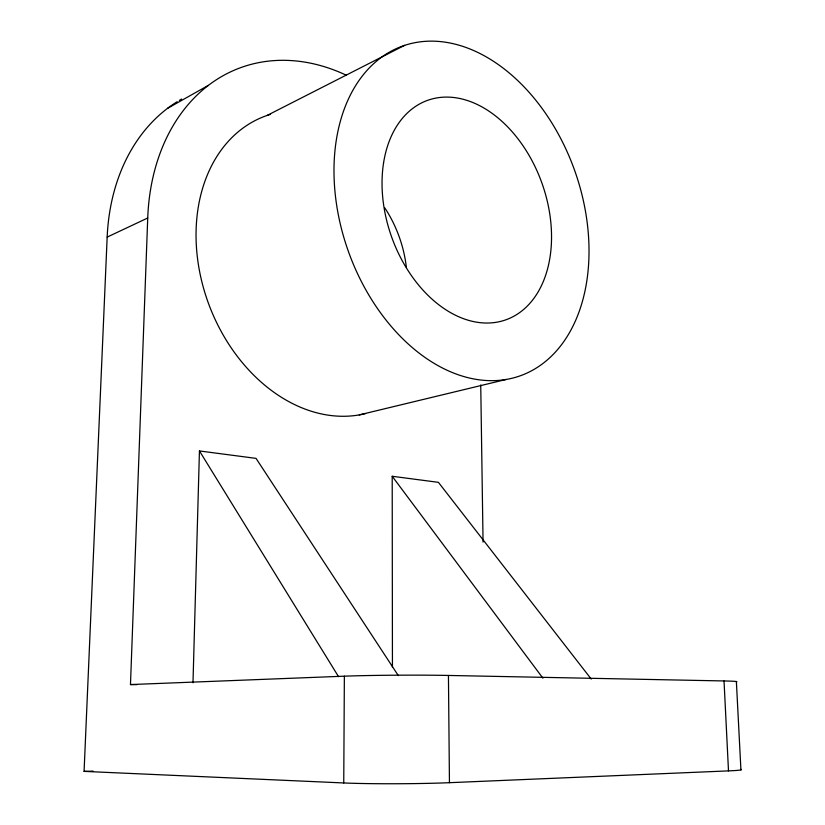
<?xml version="1.0" encoding="UTF-8"?>
<svg xmlns="http://www.w3.org/2000/svg" width="825" height="825" viewBox="0 0 825 825"><rect width="100%" height="100%" fill="white"/><g stroke="black" fill="none" stroke-linecap="round" stroke-linejoin="round"><path stroke-width="1.24" d="M740.757 769.364A61.988 2.032 0 0 1 728.496 770.89L449.45 782.688A72.569 2.908 -0.3 0 1 343.747 782.956L344.365 676.18A71.486 1.949 -0.3 0 1 448.439 675.448L724.03 680.955A61.194 1.372 -0.5 0 1 736.261 681.883M192.988 682.76L199.444 450.945L256.039 458.38L398.31 675.603M136.847 684.637L130.474 684.564L147.727 217.996A209.973 158.678 69.3 0 1 346.118 75.127M343.747 782.956L84.078 771.385L107.168 237.105A202.703 157.328 68.8 0 1 177.189 101.702M167.557 108.333L208.333 85.398M267.011 115.49L404.642 45.344M107.168 237.105L147.727 217.996M359.267 414.892L506.127 379.469A175.055 120.161 70.4 0 0 542.623 109.178A175.055 120.161 70.4 0 0 335.734 144.035A175.055 120.161 70.4 0 0 506.127 379.469M130.474 684.564L344.365 676.18M84.078 771.385L93.091 771.117M392.442 667.301L392.205 476.272L438.405 482.336L591.226 679.068M392.205 476.272L542.912 678.191M199.444 450.945L338.549 676.686M736.374 681.522L740.922 769.9M724.03 680.955L728.496 770.89M480.738 384.966L483.058 542.118M448.439 675.448L449.45 782.688M179.407 100.351A202.703 157.328 68.8 0 1 181.644 99.052M365.588 413.562A157.162 118.542 69.3 0 1 205.528 294.793A157.162 118.542 69.3 0 1 270.559 114.345M384.801 207.9A104.62 78.808 69.4 0 1 406.343 267.176M383.584 162.824A116.5 79.829 70.4 0 0 494.35 322.565A116.5 79.829 70.4 0 0 522.349 144.798A116.5 79.829 70.4 0 0 383.584 162.824"/></g></svg>
